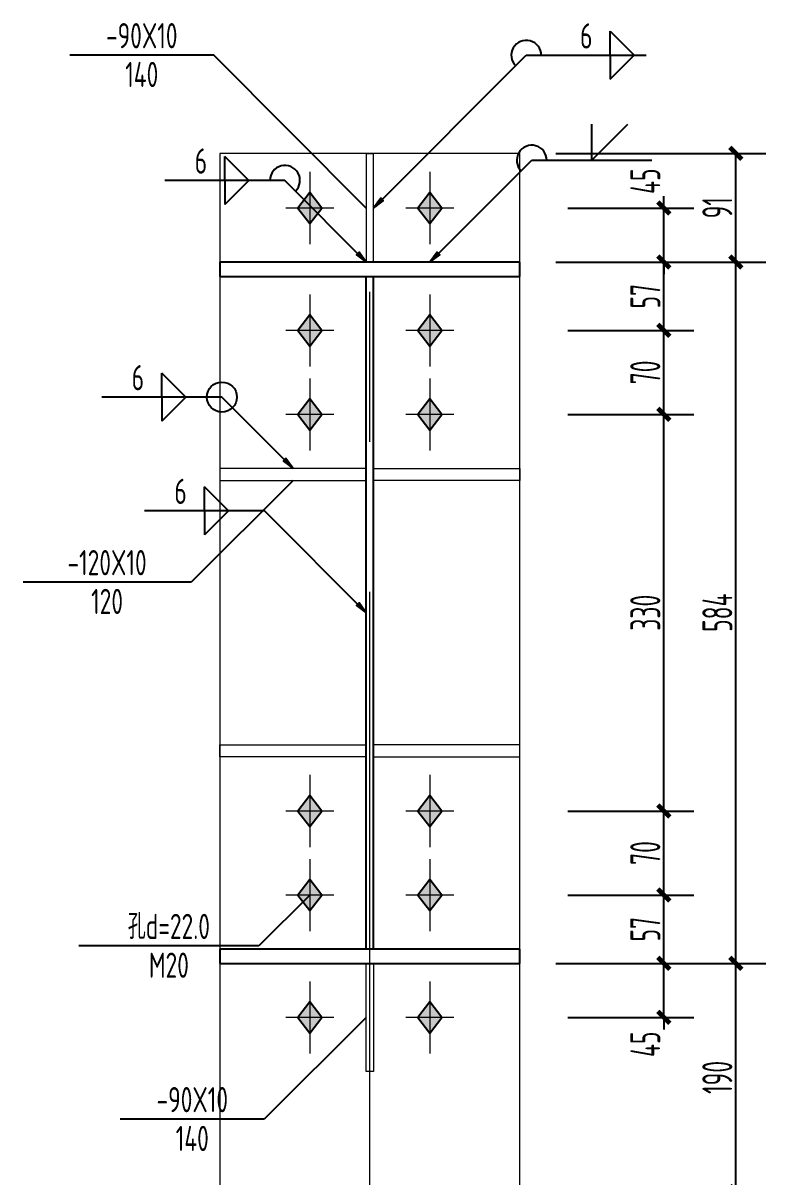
# Model space of a CAD drawing. Extents: x 447413 to 2975780, y -1432727 to 1301644.
# Drawn here: x 2269278 to 2275468, y -1063911 to -1054296 of the extents above; entities that cross this region are included whole.
import ezdxf
from ezdxf.enums import TextEntityAlignment as Align

# ---------------------------------------------------------------- set-up
doc = ezdxf.new("R2010")
doc.units = 0
doc.header["$LTSCALE"] = 1000
doc.header["$MEASUREMENT"] = 0
doc.linetypes.add('线型6', pattern=[8.75, 5, -1.25, 1.25, -1.25])
for name, color, linetype in [('10', 7, 'Continuous'), ('尺寸标注', 253, 'Continuous'), ('焊缝标注', 253, 'Continuous'), ('螺栓孔标注', 253, 'Continuous'), ('钢板标注', 253, 'Continuous')]:
    doc.layers.add(name, color=color, linetype=linetype)
doc.layers.add('20', color=2, linetype='Continuous', lineweight=18)
doc.styles.add('PkpmHz', font='Pkpmeng', dxfattribs={"width": 0.6, "bigfont": 'hztxt'})
doc.dimstyles.new('Pkpm_1.00', dxfattribs={"dimtxt": 250, "dimasz": 100, "dimexe": 250, "dimexo": 0.0625, "dimgap": 30, "dimtad": 1, "dimdec": 0, "dimrnd": 5, "dimzin": 0, "dimdsep": 46, "dimtxsty": 'PkpmHz', "dimblk1": 'ARCHTICK', "dimblk2": 'ARCHTICK', "dimsah": 1, "dimcen": 0.09, "dimadec": 0, "dimazin": 0, "dimtfac": 1, "dimtdec": 0, "dimtmove": 2, "dimatfit": 1, "dimfxl": 0, "dimtolj": 1, "dimtzin": 0, "dimarcsym": 0})

# ---------------------------------------------------------------- blocks, each defined once
blk = doc.blocks.new('_ArchTick')
at = {"color": 0, "linetype": 'ByBlock', "const_width": 0.4}
blk.add_lwpolyline([(-0.5, -0.5), (0.5, 0.5)], dxfattribs=at)
blk = doc.blocks.new('*D293')
at = {"layer": 'Defpoints', "color": 0, "linetype": 'Continuous', "transparency": 16777216}
for p in [(2273418.1, -1055836.8), (2274618.1, -1055836.8), (2273418.1, -1056286.8)]:
    blk.add_point(p, dxfattribs=at)
at = {"layer": '尺寸标注', "color": 0, "linetype": 'Continuous', "lineweight": -2, "transparency": 16777216}
for p, q in [((2274618.1, -1055836.8), (2274618.1, -1055736.8)), ((2273818.1, -1055836.8), (2274868.1, -1055836.8)), ((2274618.1, -1056286.8), (2274618.1, -1055836.8)), ((2273818.1, -1056286.8), (2274868.1, -1056286.8)), ((2274618.1, -1056286.8), (2274618.1, -1056386.8))]:
    blk.add_line(p, q, dxfattribs=at)
at = {"layer": '尺寸标注', "color": 0, "linetype": 'Continuous', "lineweight": -2, "transparency": 16777216, "xscale": 100, "yscale": 100, "zscale": 100}
for p, rotation in [((2274618.1, -1055836.8), 270), ((2274618.1, -1056286.8), 90)]:
    blk.add_blockref('_ArchTick', p, dxfattribs=dict(at, rotation=rotation))
at = {"layer": '尺寸标注', "color": 0, "linetype": 'Continuous', "transparency": 16777216, "insert": (2274462.9, -1055613.2), "char_height": 250, "attachment_point": 5, "rotation": 90, "style": 'PkpmHz'}
blk.add_mtext('\\A1;45', dxfattribs=at)
blk = doc.blocks.new('*D294')
at = {"layer": 'Defpoints', "color": 0, "linetype": 'Continuous', "transparency": 16777216}
for p in [(2273418.1, -1056286.8), (2274618.1, -1056286.8), (2273418.1, -1056856.8)]:
    blk.add_point(p, dxfattribs=at)
at = {"layer": '尺寸标注', "color": 0, "linetype": 'Continuous', "lineweight": -2, "transparency": 16777216}
for p, q in [((2273818.1, -1056286.8), (2274868.1, -1056286.8)), ((2274618.1, -1056856.8), (2274618.1, -1056286.8)), ((2273818.1, -1056856.8), (2274868.1, -1056856.8))]:
    blk.add_line(p, q, dxfattribs=at)
at = {"layer": '尺寸标注', "color": 0, "linetype": 'Continuous', "lineweight": -2, "transparency": 16777216, "xscale": 100, "yscale": 100, "zscale": 100}
for p, rotation in [((2274618.1, -1056286.8), 90), ((2274618.1, -1056856.8), 270)]:
    blk.add_blockref('_ArchTick', p, dxfattribs=dict(at, rotation=rotation))
at = {"layer": '尺寸标注', "color": 0, "linetype": 'Continuous', "transparency": 16777216, "insert": (2274463.1, -1056571.8), "char_height": 250, "attachment_point": 5, "rotation": 90, "style": 'PkpmHz'}
blk.add_mtext('\\A1;57', dxfattribs=at)
blk = doc.blocks.new('*D295')
at = {"layer": 'Defpoints', "color": 0, "linetype": 'Continuous', "transparency": 16777216}
for p in [(2273418.1, -1056856.8), (2274618.1, -1056856.8), (2273418.1, -1057556.8)]:
    blk.add_point(p, dxfattribs=at)
at = {"layer": '尺寸标注', "color": 0, "linetype": 'Continuous', "lineweight": -2, "transparency": 16777216}
for p, q in [((2273818.1, -1056856.8), (2274868.1, -1056856.8)), ((2274618.1, -1057556.8), (2274618.1, -1056856.8)), ((2273818.1, -1057556.8), (2274868.1, -1057556.8))]:
    blk.add_line(p, q, dxfattribs=at)
at = {"layer": '尺寸标注', "color": 0, "linetype": 'Continuous', "lineweight": -2, "transparency": 16777216, "xscale": 100, "yscale": 100, "zscale": 100}
for p, rotation in [((2274618.1, -1056856.8), 90), ((2274618.1, -1057556.8), 270)]:
    blk.add_blockref('_ArchTick', p, dxfattribs=dict(at, rotation=rotation))
at = {"layer": '尺寸标注', "color": 0, "linetype": 'Continuous', "transparency": 16777216, "insert": (2274463.1, -1057206.8), "char_height": 250, "attachment_point": 5, "rotation": 90, "style": 'PkpmHz'}
blk.add_mtext('\\A1;70', dxfattribs=at)
blk = doc.blocks.new('*D296')
at = {"layer": 'Defpoints', "color": 0, "linetype": 'Continuous', "transparency": 16777216}
for p in [(2273418.1, -1062131.5), (2274618.1, -1062131.5), (2273418.1, -1062581.5)]:
    blk.add_point(p, dxfattribs=at)
at = {"layer": '尺寸标注', "color": 0, "linetype": 'Continuous', "lineweight": -2, "transparency": 16777216}
for p, q in [((2274618.1, -1062131.5), (2274618.1, -1062031.5)), ((2273818.1, -1062131.5), (2274868.1, -1062131.5)), ((2274618.1, -1062581.5), (2274618.1, -1062131.5)), ((2273818.1, -1062581.5), (2274868.1, -1062581.5)), ((2274618.1, -1062581.5), (2274618.1, -1062681.5))]:
    blk.add_line(p, q, dxfattribs=at)
at = {"layer": '尺寸标注', "color": 0, "linetype": 'Continuous', "lineweight": -2, "transparency": 16777216, "xscale": 100, "yscale": 100, "zscale": 100}
for p, rotation in [((2274618.1, -1062131.5), 270), ((2274618.1, -1062581.5), 90)]:
    blk.add_blockref('_ArchTick', p, dxfattribs=dict(at, rotation=rotation))
at = {"layer": '尺寸标注', "color": 0, "linetype": 'Continuous', "transparency": 16777216, "insert": (2274462.9, -1062805.1), "char_height": 250, "attachment_point": 5, "rotation": 90, "style": 'PkpmHz'}
blk.add_mtext('\\A1;45', dxfattribs=at)
blk = doc.blocks.new('*D297')
at = {"layer": 'Defpoints', "color": 0, "linetype": 'Continuous', "transparency": 16777216}
for p in [(2273418.1, -1061561.5), (2274618.1, -1061561.5), (2273418.1, -1062131.5)]:
    blk.add_point(p, dxfattribs=at)
at = {"layer": '尺寸标注', "color": 0, "linetype": 'Continuous', "lineweight": -2, "transparency": 16777216}
for p, q in [((2273818.1, -1061561.5), (2274868.1, -1061561.5)), ((2274618.1, -1062131.5), (2274618.1, -1061561.5)), ((2273818.1, -1062131.5), (2274868.1, -1062131.5))]:
    blk.add_line(p, q, dxfattribs=at)
at = {"layer": '尺寸标注', "color": 0, "linetype": 'Continuous', "lineweight": -2, "transparency": 16777216, "xscale": 100, "yscale": 100, "zscale": 100}
for p, rotation in [((2274618.1, -1061561.5), 90), ((2274618.1, -1062131.5), 270)]:
    blk.add_blockref('_ArchTick', p, dxfattribs=dict(at, rotation=rotation))
at = {"layer": '尺寸标注', "color": 0, "linetype": 'Continuous', "transparency": 16777216, "insert": (2274463.1, -1061846.5), "char_height": 250, "attachment_point": 5, "rotation": 90, "style": 'PkpmHz'}
blk.add_mtext('\\A1;57', dxfattribs=at)
blk = doc.blocks.new('*D298')
at = {"layer": 'Defpoints', "color": 0, "linetype": 'Continuous', "transparency": 16777216}
for p in [(2273418.1, -1060861.5), (2274618.1, -1060861.5), (2273418.1, -1061561.5)]:
    blk.add_point(p, dxfattribs=at)
at = {"layer": '尺寸标注', "color": 0, "linetype": 'Continuous', "lineweight": -2, "transparency": 16777216}
for p, q in [((2273818.1, -1060861.5), (2274868.1, -1060861.5)), ((2274618.1, -1061561.5), (2274618.1, -1060861.5)), ((2273818.1, -1061561.5), (2274868.1, -1061561.5))]:
    blk.add_line(p, q, dxfattribs=at)
at = {"layer": '尺寸标注', "color": 0, "linetype": 'Continuous', "lineweight": -2, "transparency": 16777216, "xscale": 100, "yscale": 100, "zscale": 100}
for p, rotation in [((2274618.1, -1060861.5), 90), ((2274618.1, -1061561.5), 270)]:
    blk.add_blockref('_ArchTick', p, dxfattribs=dict(at, rotation=rotation))
at = {"layer": '尺寸标注', "color": 0, "linetype": 'Continuous', "transparency": 16777216, "insert": (2274463.1, -1061211.5), "char_height": 250, "attachment_point": 5, "rotation": 90, "style": 'PkpmHz'}
blk.add_mtext('\\A1;70', dxfattribs=at)
blk = doc.blocks.new('*D299')
at = {"layer": 'Defpoints', "color": 0, "linetype": 'Continuous', "transparency": 16777216}
for p in [(2273418.1, -1057556.8), (2274618.1, -1057556.8), (2273418.1, -1060861.5)]:
    blk.add_point(p, dxfattribs=at)
at = {"layer": '尺寸标注', "color": 0, "linetype": 'Continuous', "lineweight": -2, "transparency": 16777216}
for p, q in [((2273818.1, -1057556.8), (2274868.1, -1057556.8)), ((2274618.1, -1060861.5), (2274618.1, -1057556.8)), ((2273818.1, -1060861.5), (2274868.1, -1060861.5))]:
    blk.add_line(p, q, dxfattribs=at)
at = {"layer": '尺寸标注', "color": 0, "linetype": 'Continuous', "lineweight": -2, "transparency": 16777216, "xscale": 100, "yscale": 100, "zscale": 100}
for p, rotation in [((2274618.1, -1057556.8), 90), ((2274618.1, -1060861.5), 270)]:
    blk.add_blockref('_ArchTick', p, dxfattribs=dict(at, rotation=rotation))
at = {"layer": '尺寸标注', "color": 0, "linetype": 'Continuous', "transparency": 16777216, "insert": (2274463.1, -1059209.1), "char_height": 250, "attachment_point": 5, "rotation": 90, "style": 'PkpmHz'}
blk.add_mtext('\\A1;330', dxfattribs=at)
blk = doc.blocks.new('*D304')
at = {"layer": 'Defpoints', "color": 0, "linetype": 'Continuous', "transparency": 16777216}
for p in [(2273418.1, -1062131.5), (2275218.1, -1062131.5), (2273418.1, -1064031.5)]:
    blk.add_point(p, dxfattribs=at)
at = {"layer": '尺寸标注', "color": 0, "linetype": 'Continuous', "lineweight": -2, "transparency": 16777216}
for p, q in [((2273718.1, -1062131.5), (2275468.1, -1062131.5)), ((2275218.1, -1064031.5), (2275218.1, -1062131.5)), ((2273718.1, -1064031.5), (2275468.1, -1064031.5))]:
    blk.add_line(p, q, dxfattribs=at)
at = {"layer": '尺寸标注', "color": 0, "linetype": 'Continuous', "lineweight": -2, "transparency": 16777216, "xscale": 100, "yscale": 100, "zscale": 100}
for p, rotation in [((2275218.1, -1062131.5), 90), ((2275218.1, -1064031.5), 270)]:
    blk.add_blockref('_ArchTick', p, dxfattribs=dict(at, rotation=rotation))
at = {"layer": '尺寸标注', "color": 0, "linetype": 'Continuous', "transparency": 16777216, "insert": (2275063.1, -1063081.5), "char_height": 250, "attachment_point": 5, "rotation": 90, "style": 'PkpmHz'}
blk.add_mtext('\\A1;190', dxfattribs=at)
blk = doc.blocks.new('*D305')
at = {"layer": 'Defpoints', "color": 0, "linetype": 'Continuous', "transparency": 16777216}
for p in [(2273418.1, -1056286.8), (2275218.1, -1056286.8), (2273418.1, -1062131.5)]:
    blk.add_point(p, dxfattribs=at)
at = {"layer": '尺寸标注', "color": 0, "linetype": 'Continuous', "lineweight": -2, "transparency": 16777216}
for p, q in [((2273718.1, -1056286.8), (2275468.1, -1056286.8)), ((2275218.1, -1062131.5), (2275218.1, -1056286.8)), ((2273718.1, -1062131.5), (2275468.1, -1062131.5))]:
    blk.add_line(p, q, dxfattribs=at)
at = {"layer": '尺寸标注', "color": 0, "linetype": 'Continuous', "lineweight": -2, "transparency": 16777216, "xscale": 100, "yscale": 100, "zscale": 100}
for p, rotation in [((2275218.1, -1056286.8), 90), ((2275218.1, -1062131.5), 270)]:
    blk.add_blockref('_ArchTick', p, dxfattribs=dict(at, rotation=rotation))
at = {"layer": '尺寸标注', "color": 0, "linetype": 'Continuous', "transparency": 16777216, "insert": (2275063.1, -1059209.1), "char_height": 250, "attachment_point": 5, "rotation": 90, "style": 'PkpmHz'}
blk.add_mtext('\\A1;584', dxfattribs=at)
blk = doc.blocks.new('*D306')
at = {"layer": 'Defpoints', "color": 0, "linetype": 'Continuous', "transparency": 16777216}
for p in [(2273418.1, -1055381.5), (2275218.1, -1055381.5), (2273418.1, -1056286.8)]:
    blk.add_point(p, dxfattribs=at)
at = {"layer": '尺寸标注', "color": 0, "linetype": 'Continuous', "lineweight": -2, "transparency": 16777216}
for p, q in [((2273718.1, -1055381.5), (2275468.1, -1055381.5)), ((2275218.1, -1056286.8), (2275218.1, -1055381.5)), ((2273718.1, -1056286.8), (2275468.1, -1056286.8))]:
    blk.add_line(p, q, dxfattribs=at)
at = {"layer": '尺寸标注', "color": 0, "linetype": 'Continuous', "lineweight": -2, "transparency": 16777216, "xscale": 100, "yscale": 100, "zscale": 100}
for p, rotation in [((2275218.1, -1055381.5), 90), ((2275218.1, -1056286.8), 270)]:
    blk.add_blockref('_ArchTick', p, dxfattribs=dict(at, rotation=rotation))
at = {"layer": '尺寸标注', "color": 0, "linetype": 'Continuous', "transparency": 16777216, "insert": (2275063.1, -1055834.1), "char_height": 250, "attachment_point": 5, "rotation": 90, "style": 'PkpmHz'}
blk.add_mtext('\\A1;91', dxfattribs=at)

msp = doc.modelspace()

# ---------------------------------------------------------------- hatches: boundary and pattern name
at = {"layer": '10'}
for points in [[(2271668.1, -1055706.8), (2271568.1, -1055836.8), (2271668.1, -1055966.8), (2271768.1, -1055836.8)], [(2272668.1, -1055706.8), (2272568.1, -1055836.8), (2272668.1, -1055966.8), (2272768.1, -1055836.8)], [(2271668.1, -1056726.8), (2271568.1, -1056856.8), (2271668.1, -1056986.8), (2271768.1, -1056856.8)], [(2272668.1, -1056726.8), (2272568.1, -1056856.8), (2272668.1, -1056986.8), (2272768.1, -1056856.8)], [(2271668.1, -1057426.8), (2271568.1, -1057556.8), (2271668.1, -1057686.8), (2271768.1, -1057556.8)], [(2272668.1, -1057426.8), (2272568.1, -1057556.8), (2272668.1, -1057686.8), (2272768.1, -1057556.8)], [(2271668.1, -1060731.5), (2271568.1, -1060861.5), (2271668.1, -1060991.5), (2271768.1, -1060861.5)], [(2272668.1, -1060731.5), (2272568.1, -1060861.5), (2272668.1, -1060991.5), (2272768.1, -1060861.5)], [(2271668.1, -1061431.5), (2271568.1, -1061561.5), (2271668.1, -1061691.5), (2271768.1, -1061561.5)], [(2272668.1, -1061431.5), (2272568.1, -1061561.5), (2272668.1, -1061691.5), (2272768.1, -1061561.5)], [(2271668.1, -1062451.5), (2271568.1, -1062581.5), (2271668.1, -1062711.5), (2271768.1, -1062581.5)], [(2272668.1, -1062451.5), (2272568.1, -1062581.5), (2272668.1, -1062711.5), (2272768.1, -1062581.5)]]:
    msp.add_hatch(color=1, dxfattribs=at).paths.add_polyline_path(points)
at = {"layer": '焊缝标注'}
for points in [[(2272198.1, -1055836.8), (2272279.5, -1055776.7), (2272258.3, -1055755.5)], [(2272138.1, -1056286.8), (2272078.1, -1056205.4), (2272056.9, -1056226.6)], [(2272668.1, -1056286.8), (2272749.5, -1056226.7), (2272728.3, -1056205.5)], [(2271528.1, -1058006.8), (2271468.1, -1057925.4), (2271446.9, -1057946.6)], [(2272138.1, -1059209.1), (2272078.1, -1059127.7), (2272056.9, -1059148.9)]]:
    msp.add_hatch(color=256, dxfattribs=at).paths.add_polyline_path(points)

# ---------------------------------------------------------------- linework, layer by layer
at = {"layer": '10', "linetype": '线型6', "lineweight": 18}
msp.add_line((2272168.1, -1064036.5), (2272168.1, -1055376.5), dxfattribs=at)
at = {"layer": '10', "color": 9, "lineweight": 18}
for p, q in [((2271668.1, -1055536.8), (2271668.1, -1056136.8)), ((2272668.1, -1055536.8), (2272668.1, -1056136.8)), ((2271868.1, -1055836.8), (2271468.1, -1055836.8)), ((2272868.1, -1055836.8), (2272468.1, -1055836.8)), ((2271668.1, -1056556.8), (2271668.1, -1057156.8)), ((2272668.1, -1056556.8), (2272668.1, -1057156.8)), ((2271868.1, -1056856.8), (2271468.1, -1056856.8)), ((2272868.1, -1056856.8), (2272468.1, -1056856.8)), ((2271668.1, -1057256.8), (2271668.1, -1057856.8)), ((2272668.1, -1057256.8), (2272668.1, -1057856.8)), ((2271868.1, -1057556.8), (2271468.1, -1057556.8)), ((2272868.1, -1057556.8), (2272468.1, -1057556.8)), ((2271668.1, -1060561.5), (2271668.1, -1061161.5)), ((2272668.1, -1060561.5), (2272668.1, -1061161.5)), ((2271868.1, -1060861.5), (2271468.1, -1060861.5)), ((2272868.1, -1060861.5), (2272468.1, -1060861.5)), ((2271668.1, -1061261.5), (2271668.1, -1061861.5)), ((2272668.1, -1061261.5), (2272668.1, -1061861.5)), ((2271868.1, -1061561.5), (2271468.1, -1061561.5)), ((2272868.1, -1061561.5), (2272468.1, -1061561.5)), ((2271668.1, -1062281.5), (2271668.1, -1062881.5)), ((2272668.1, -1062281.5), (2272668.1, -1062881.5)), ((2271868.1, -1062581.5), (2271468.1, -1062581.5)), ((2272868.1, -1062581.5), (2272468.1, -1062581.5))]:
    msp.add_line(p, q, dxfattribs=at)
at = {"layer": '10', "color": 3}
for p, q in [((2273418.1, -1056286.8), (2270918.1, -1056286.8)), ((2270918.1, -1056286.8), (2270918.1, -1056406.8)), ((2273418.1, -1056406.8), (2273418.1, -1056286.8)), ((2270918.1, -1056406.8), (2273418.1, -1056406.8)), ((2272138.1, -1062011.5), (2272138.1, -1056406.8)), ((2272198.1, -1062011.5), (2272198.1, -1056406.8)), ((2273418.1, -1062011.5), (2270918.1, -1062011.5)), ((2270918.1, -1062011.5), (2270918.1, -1062131.5)), ((2273418.1, -1062131.5), (2273418.1, -1062011.5)), ((2270918.1, -1062131.5), (2273418.1, -1062131.5))]:
    msp.add_line(p, q, dxfattribs=at)
at = {"layer": '10', "color": 1, "linetype": 'Continuous'}
for points in [[(2271668.1, -1055706.8), (2271568.1, -1055836.8), (2271668.1, -1055966.8), (2271768.1, -1055836.8)], [(2272668.1, -1055706.8), (2272568.1, -1055836.8), (2272668.1, -1055966.8), (2272768.1, -1055836.8)], [(2271668.1, -1056726.8), (2271568.1, -1056856.8), (2271668.1, -1056986.8), (2271768.1, -1056856.8)], [(2272668.1, -1056726.8), (2272568.1, -1056856.8), (2272668.1, -1056986.8), (2272768.1, -1056856.8)], [(2271668.1, -1057426.8), (2271568.1, -1057556.8), (2271668.1, -1057686.8), (2271768.1, -1057556.8)], [(2272668.1, -1057426.8), (2272568.1, -1057556.8), (2272668.1, -1057686.8), (2272768.1, -1057556.8)], [(2271668.1, -1060731.5), (2271568.1, -1060861.5), (2271668.1, -1060991.5), (2271768.1, -1060861.5)], [(2272668.1, -1060731.5), (2272568.1, -1060861.5), (2272668.1, -1060991.5), (2272768.1, -1060861.5)], [(2271668.1, -1061431.5), (2271568.1, -1061561.5), (2271668.1, -1061691.5), (2271768.1, -1061561.5)], [(2272668.1, -1061431.5), (2272568.1, -1061561.5), (2272668.1, -1061691.5), (2272768.1, -1061561.5)], [(2271668.1, -1062451.5), (2271568.1, -1062581.5), (2271668.1, -1062711.5), (2271768.1, -1062581.5)], [(2272668.1, -1062451.5), (2272568.1, -1062581.5), (2272668.1, -1062711.5), (2272768.1, -1062581.5)]]:
    msp.add_lwpolyline(points, close=True, dxfattribs=at)
at = {"layer": '20'}
for p, q in [((2273418.1, -1055381.5), (2270918.1, -1055381.5)), ((2270918.1, -1055381.5), (2270918.1, -1064031.5)), ((2272198.1, -1055386.8), (2272138.1, -1055386.8)), ((2272138.1, -1055386.8), (2272138.1, -1056286.8)), ((2272198.1, -1056286.8), (2272198.1, -1055386.8)), ((2273418.1, -1064031.5), (2273418.1, -1055381.5)), ((2272138.1, -1056286.8), (2272198.1, -1056286.8)), ((2272138.1, -1058006.8), (2270918.1, -1058006.8)), ((2270918.1, -1058006.8), (2270918.1, -1058106.8)), ((2272138.1, -1058106.8), (2272138.1, -1058006.8)), ((2272198.1, -1058006.8), (2273418.1, -1058006.8)), ((2272198.1, -1058106.8), (2272198.1, -1058006.8)), ((2273418.1, -1058006.8), (2273418.1, -1058106.8)), ((2270918.1, -1058106.8), (2272138.1, -1058106.8)), ((2273418.1, -1058106.8), (2272198.1, -1058106.8)), ((2270918.1, -1060411.5), (2270918.1, -1060311.5)), ((2270918.1, -1060311.5), (2272138.1, -1060311.5)), ((2272138.1, -1060311.5), (2272138.1, -1060411.5)), ((2273418.1, -1060311.5), (2272198.1, -1060311.5)), ((2272198.1, -1060311.5), (2272198.1, -1060411.5)), ((2273418.1, -1060411.5), (2273418.1, -1060311.5)), ((2272138.1, -1060411.5), (2270918.1, -1060411.5)), ((2272198.1, -1060411.5), (2273418.1, -1060411.5)), ((2272138.1, -1062131.5), (2272198.1, -1062131.5)), ((2272138.1, -1063031.5), (2272138.1, -1062131.5)), ((2272198.1, -1062131.5), (2272198.1, -1063031.5)), ((2272198.1, -1063031.5), (2272138.1, -1063031.5))]:
    msp.add_line(p, q, dxfattribs=at)
at = {"layer": '焊缝标注'}
for p, q in [((2274171.4, -1054364.5), (2274371.4, -1054564.5)), ((2274171.4, -1054564.5), (2274171.4, -1054364.5)), ((2272198.1, -1055836.8), (2273471.4, -1054564.5)), ((2273471.4, -1054564.5), (2274471.4, -1054564.5)), ((2274171.4, -1054764.5), (2274371.4, -1054564.5)), ((2274171.4, -1054564.5), (2274171.4, -1054764.5)), ((2274017, -1055438.6), (2274017, -1055138.6)), ((2274017, -1055438.6), (2274317, -1055138.6)), ((2271160.1, -1055607.1), (2270960.1, -1055407.1)), ((2270960.1, -1055607.1), (2270960.1, -1055407.1)), ((2272668.1, -1056286.8), (2273517, -1055438.6)), ((2273517, -1055438.6), (2274517, -1055438.6)), ((2271460.1, -1055607.1), (2270460.1, -1055607.1)), ((2271160.1, -1055607.1), (2270960.1, -1055807.1)), ((2270960.1, -1055607.1), (2270960.1, -1055807.1)), ((2272138.1, -1056286.8), (2271460.1, -1055607.1)), ((2270634.9, -1057412.1), (2270434.9, -1057212.1)), ((2270434.9, -1057412.1), (2270434.9, -1057212.1)), ((2270934.9, -1057412.1), (2269934.9, -1057412.1)), ((2270634.9, -1057412.1), (2270434.9, -1057612.1)), ((2270434.9, -1057412.1), (2270434.9, -1057612.1)), ((2271528.1, -1058006.8), (2270934.9, -1057412.1)), ((2270990.6, -1058359.6), (2270790.6, -1058159.6)), ((2270790.6, -1058359.6), (2270790.6, -1058159.6)), ((2271290.6, -1058359.6), (2270290.6, -1058359.6)), ((2270990.6, -1058359.6), (2270790.6, -1058559.6)), ((2270790.6, -1058359.6), (2270790.6, -1058559.6)), ((2272138.1, -1059209.1), (2271290.6, -1058359.6))]:
    msp.add_line(p, q, dxfattribs=at)
at = {"layer": '焊缝标注', "linetype": 'Continuous'}
for points in [[(2272198.1, -1055836.8), (2272279.5, -1055776.7), (2272258.3, -1055755.5)], [(2272138.1, -1056286.8), (2272078.1, -1056205.4), (2272056.9, -1056226.6)], [(2272668.1, -1056286.8), (2272749.5, -1056226.7), (2272728.3, -1056205.5)], [(2271528.1, -1058006.8), (2271468.1, -1057925.4), (2271446.9, -1057946.6)], [(2272138.1, -1059209.1), (2272078.1, -1059127.7), (2272056.9, -1059148.9)]]:
    msp.add_lwpolyline(points, close=True, dxfattribs=at)
at = {"layer": '焊缝标注'}
msp.add_circle((2270934.9, -1057412.1), 125, dxfattribs=at)
for centre, start, end in [((2273471.4, -1054564.5), 0, 224.97719), ((2273517, -1055438.6), 0, 224.97719), ((2271460.1, -1055607.1), 314.93158, 180)]:
    msp.add_arc(centre, 125, start, end, dxfattribs=at)
at = {"layer": '螺栓孔标注'}
for p, q in [((2271668.1, -1061561.5), (2271243, -1061984.9)), ((2271243, -1061984.9), (2269743, -1061984.9))]:
    msp.add_line(p, q, dxfattribs=at)
at = {"layer": '螺栓孔标注', "const_width": 0.1}
msp.add_lwpolyline([(2271668.2, -1061561.5, 1), (2271668.1, -1061561.5, 1)], format="xyb", close=True, dxfattribs=at)
at = {"layer": '钢板标注'}
for p, q in [((2270866.9, -1054562.5), (2269666.9, -1054562.5)), ((2272138.1, -1055836.8), (2270866.9, -1054562.5)), ((2271528.1, -1058106.8), (2270677.9, -1058953.6)), ((2270677.9, -1058953.6), (2269277.9, -1058953.6)), ((2272138.1, -1062581.5), (2271287.9, -1063428.3)), ((2271287.9, -1063428.3), (2270087.9, -1063428.3))]:
    msp.add_line(p, q, dxfattribs=at)
at = {"layer": '钢板标注', "const_width": 0.1}
for points in [[(2272138.2, -1055836.8, 1), (2272138.1, -1055836.8, 1)], [(2271528.2, -1058106.8, 1), (2271528.1, -1058106.8, 1)], [(2272138.2, -1062581.5, 1), (2272138.1, -1062581.5, 1)]]:
    msp.add_lwpolyline(points, format="xyb", close=True, dxfattribs=at)

# ---------------------------------------------------------------- texts
at = {"layer": '焊缝标注', "style": 'PkpmHz', "width": 0.71}
for p in [(2273971.4, -1054507.9), (2270760.1, -1055550.5), (2270234.9, -1057355.5), (2270590.6, -1058303)]:
    msp.add_text('6', height=210, dxfattribs=at).set_placement(p, align=Align.CENTER)
at = {"layer": '螺栓孔标注', "style": 'PkpmHz', "width": 0.71}
msp.add_text('孔d=22.0', height=210, dxfattribs=at).set_placement((2270493, -1061928.3), align=Align.CENTER)
msp.add_text('M20', height=210, dxfattribs=at).set_placement((2270493, -1062041.5), align=Align.TOP_CENTER)
at = {"layer": '钢板标注', "style": 'PkpmHz', "width": 0.71}
for s, p in [('-90X10', (2270266.9, -1054505.9)), ('-120X10', (2269977.9, -1058897)), ('-90X10', (2270687.9, -1063371.7))]:
    msp.add_text(s, height=210, dxfattribs=at).set_placement(p, align=Align.CENTER)
for s, p in [('140', (2270266.9, -1054619.1)), ('120', (2269977.9, -1059010.2)), ('140', (2270687.9, -1063484.9))]:
    msp.add_text(s, height=210, dxfattribs=at).set_placement(p, align=Align.TOP_CENTER)

# ---------------------------------------------------------------- dimensions: what is measured, and where the dimension line sits
at = {"layer": '尺寸标注', "linetype": 'Continuous'}
for base, p1, p2, text, override, picture, middle in [((2275218.1, -1055381.5), (2273418.1, -1056286.8), (2273418.1, -1055381.5), '91', {"dimexo": 300, "dimtih": 0, "dimtoh": 0}, '*D306', (2275063.1, -1055834.1)), ((2274618.1, -1056286.8), (2273418.1, -1056856.8), (2273418.1, -1056286.8), '57', {"dimexo": 400, "dimtih": 0, "dimtoh": 0}, '*D294', (2274463.1, -1056571.8)), ((2275218.1, -1056286.8), (2273418.1, -1062131.5), (2273418.1, -1056286.8), '584', {"dimexo": 300, "dimtih": 0, "dimtoh": 0}, '*D305', (2275063.1, -1059209.1)), ((2274618.1, -1056856.8), (2273418.1, -1057556.8), (2273418.1, -1056856.8), '70', {"dimexo": 400, "dimtih": 0, "dimtoh": 0}, '*D295', (2274463.1, -1057206.8)), ((2274618.1, -1057556.8), (2273418.1, -1060861.5), (2273418.1, -1057556.8), '330', {"dimexo": 400, "dimtih": 0, "dimtoh": 0}, '*D299', (2274463.1, -1059209.1)), ((2274618.1, -1060861.5), (2273418.1, -1061561.5), (2273418.1, -1060861.5), '70', {"dimexo": 400, "dimtih": 0, "dimtoh": 0}, '*D298', (2274463.1, -1061211.5)), ((2274618.1, -1061561.5), (2273418.1, -1062131.5), (2273418.1, -1061561.5), '57', {"dimexo": 400, "dimtih": 0, "dimtoh": 0}, '*D297', (2274463.1, -1061846.5)), ((2275218.1, -1062131.5), (2273418.1, -1064031.5), (2273418.1, -1062131.5), '190', {"dimexo": 300, "dimtih": 0, "dimtoh": 0}, '*D304', (2275063.1, -1063081.5))]:
    dim = msp.add_linear_dim(base=base, p1=p1, p2=p2, angle=90, text=text, dimstyle='Pkpm_1.00', override=override, dxfattribs=at)
    dim.commit()
    dim.dimension.update_dxf_attribs({"geometry": picture, "text_midpoint": middle})
for base, p1, p2, picture, middle in [((2274618.1, -1055836.8), (2273418.1, -1056286.8), (2273418.1, -1055836.8), '*D293', (2274462.9, -1055613.2)), ((2274618.1, -1062131.5), (2273418.1, -1062581.5), (2273418.1, -1062131.5), '*D296', (2274462.9, -1062805.1))]:
    dim = msp.add_linear_dim(base=base, p1=p1, p2=p2, angle=90, text='45', dimstyle='Pkpm_1.00', override={"dimexo": 400, "dimtih": 0, "dimtoh": 0}, dxfattribs=at)
    dim.commit()
    dim.dimension.update_dxf_attribs({"geometry": picture, "text_midpoint": middle, "dimtype": 128})

doc.saveas('drawing.dxf')
